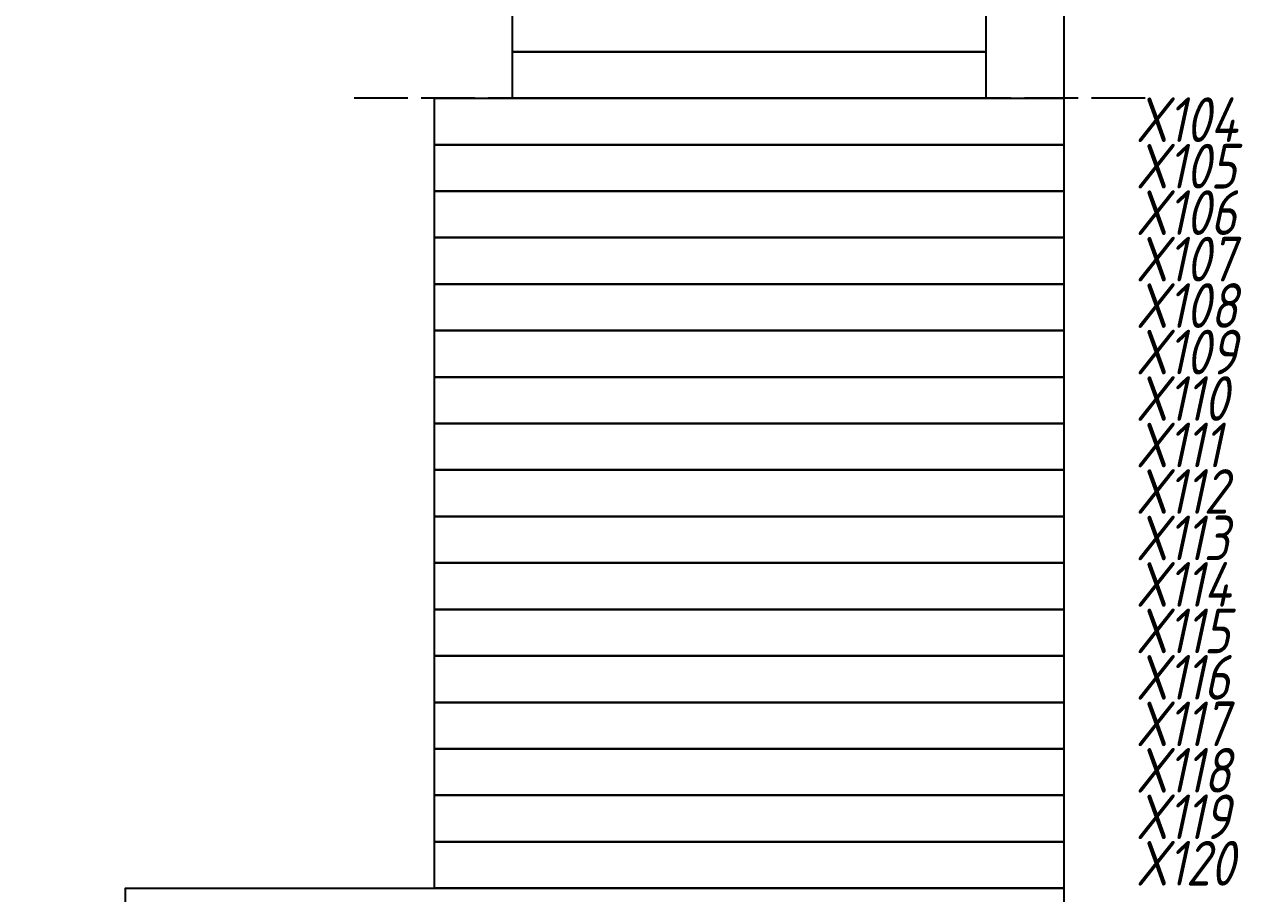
# Model space of a CAD drawing. Header units: millimetres. Extents: x -2573 to 2942, y -1220 to 2800.
# Drawn here: x 1909.2 to 2045.6, y 1449 to 1546.3 of the extents above; entities that cross this region are included whole.
import ezdxf

# ---------------------------------------------------------------- set-up
doc = ezdxf.new("R2010")
doc.units = ezdxf.units.MM
doc.linetypes.add('ACAD_ISO02W100', pattern=[15, 12, -3])
doc.styles.add('textstyle180', font='isocpeui.ttf', dxfattribs={"width": 0.8})

msp = doc.modelspace()

# ---------------------------------------------------------------- linework, layer by layer
at = {"linetype": 'ACAD_ISO02W100', "ltscale": 0.5}
msp.add_line((2034.636, 1538), (1945.636, 1538), dxfattribs=at)
for points in [[(1280.536, 1650), (2025.536, 1650), (2025.536, 480), (1280.536, 480)], [(1920.536, 1381.6), (1920.536, 1449.6), (2025.536, 1449.6), (2025.536, 1381.6)]]:
    msp.add_lwpolyline(points, close=True)
at = {"color": 0}
for points in [[(1963.836, 1543.2), (1963.836, 1548.4), (2016.836, 1548.4), (2016.836, 1543.2)], [(1963.836, 1538), (1963.836, 1543.2), (2016.836, 1543.2), (2016.836, 1538)], [(2025.536, 1538), (2025.536, 1532.8), (1955.136, 1532.8), (1955.136, 1538)], [(2025.536, 1532.8), (2025.536, 1527.6), (1955.136, 1527.6), (1955.136, 1532.8)], [(2025.536, 1527.6), (2025.536, 1522.4), (1955.136, 1522.4), (1955.136, 1527.6)], [(2025.536, 1522.4), (2025.536, 1517.2), (1955.136, 1517.2), (1955.136, 1522.4)], [(2025.536, 1517.2), (2025.536, 1512), (1955.136, 1512), (1955.136, 1517.2)], [(2025.536, 1512), (2025.536, 1506.8), (1955.136, 1506.8), (1955.136, 1512)], [(2025.536, 1506.8), (2025.536, 1501.6), (1955.136, 1501.6), (1955.136, 1506.8)], [(2025.536, 1501.6), (2025.536, 1496.4), (1955.136, 1496.4), (1955.136, 1501.6)], [(2025.536, 1496.4), (2025.536, 1491.2), (1955.136, 1491.2), (1955.136, 1496.4)], [(2025.536, 1491.2), (2025.536, 1486), (1955.136, 1486), (1955.136, 1491.2)], [(2025.536, 1486), (2025.536, 1480.8), (1955.136, 1480.8), (1955.136, 1486)], [(2025.536, 1480.8), (2025.536, 1475.6), (1955.136, 1475.6), (1955.136, 1480.8)], [(2025.536, 1475.6), (2025.536, 1470.4), (1955.136, 1470.4), (1955.136, 1475.6)], [(2025.536, 1470.4), (2025.536, 1465.2), (1955.136, 1465.2), (1955.136, 1470.4)], [(2025.536, 1465.2), (2025.536, 1460), (1955.136, 1460), (1955.136, 1465.2)], [(2025.536, 1460), (2025.536, 1454.8), (1955.136, 1454.8), (1955.136, 1460)], [(2025.536, 1454.8), (2025.536, 1449.6), (1955.136, 1449.6), (1955.136, 1454.8)]]:
    msp.add_lwpolyline(points, close=True, dxfattribs=at)

# ---------------------------------------------------------------- texts
at = {"color": 1, "lineweight": 40, "true_color": 0xff0000, "style": 'textstyle180', "width": 0.8}
for s, p in [('X104', (2033.594, 1533.097)), ('X105', (2033.594, 1527.897)), ('X106', (2033.594, 1522.697)), ('X107', (2033.594, 1517.497)), ('X108', (2033.594, 1512.297)), ('X109', (2033.594, 1507.097)), ('X110', (2033.594, 1501.897)), ('X111', (2033.594, 1496.697)), ('X112', (2033.594, 1491.497)), ('X113', (2033.594, 1486.297)), ('X114', (2033.594, 1481.097)), ('X115', (2033.594, 1475.897)), ('X116', (2033.594, 1470.697)), ('X117', (2033.594, 1465.497)), ('X118', (2033.594, 1460.297)), ('X119', (2033.594, 1455.097)), ('X120', (2033.594, 1449.897))]:
    msp.add_text(s, height=5, dxfattribs=at).set_placement(p)

doc.saveas('drawing.dxf')
